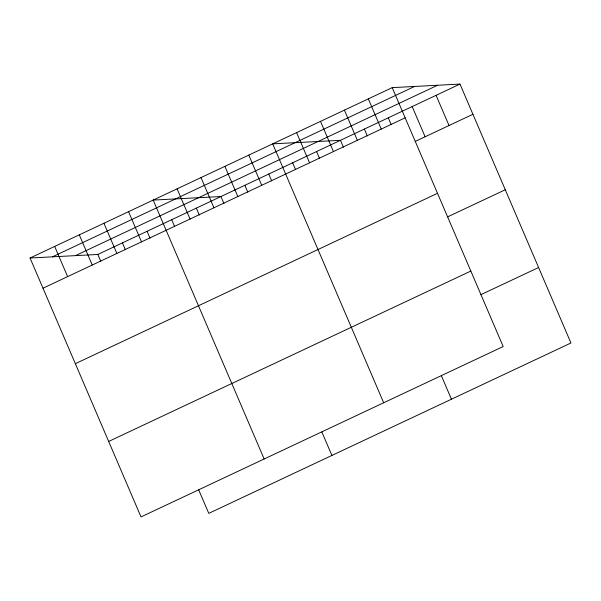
<?xml version="1.0" encoding="UTF-8"?>
<svg xmlns="http://www.w3.org/2000/svg" width="601" height="601" viewBox="0 0 601 601"><rect width="100%" height="100%" fill="white"/><g stroke="black" fill="none" stroke-linecap="round" stroke-linejoin="round"><path stroke-width="0.9" d="M392.22 87.633L503.187 346.537L141.017 516.92L30.05 258.009L392.22 87.633L459.983 84.08L570.95 342.991L208.78 513.367L198.713 489.89M52.415 256.845L414.585 86.461M75.448 255.635L437.618 85.252M30.05 258.009L97.813 254.463L459.983 84.08M42.994 288.21L405.164 117.826M415.231 141.423L472.927 114.28M75.343 363.68L437.513 193.297M447.572 216.893L505.276 189.751M108.668 441.442L470.838 271.059M480.905 294.655L538.601 267.513M436.078 95.326L449.022 125.519M412.173 106.572L425.117 136.765M388.276 117.819L391.228 124.723M368.315 98.872L381.259 129.072M364.371 129.065L367.331 135.961M344.411 110.118L357.355 140.318M343.426 147.207L340.466 140.311L272.704 143.857L383.671 402.76M441.367 375.73L451.434 399.214M320.513 121.364L333.45 151.565M316.562 151.55L319.522 158.454M296.609 132.611L309.545 162.803M292.657 162.796L295.617 169.7M268.76 174.042L271.712 180.946M248.799 155.103L261.743 185.296M244.855 185.288L247.815 192.192M224.894 166.349L237.838 196.542M223.91 203.439L220.95 196.535L153.187 200.08L264.155 458.991M321.851 431.961L331.917 455.438M200.997 177.595L213.933 207.788M196.324 208.119L199.284 215.023M177.092 188.834L190.036 219.034M171.698 219.703L174.651 226.607M147.072 231.295L150.025 238.191M128.561 211.672L141.505 241.865M122.439 242.879L125.399 249.783M103.935 223.256L116.872 253.449M97.813 254.463L100.773 261.367M79.302 234.841L92.246 265.033M54.676 246.425L67.62 276.625"/></g></svg>
